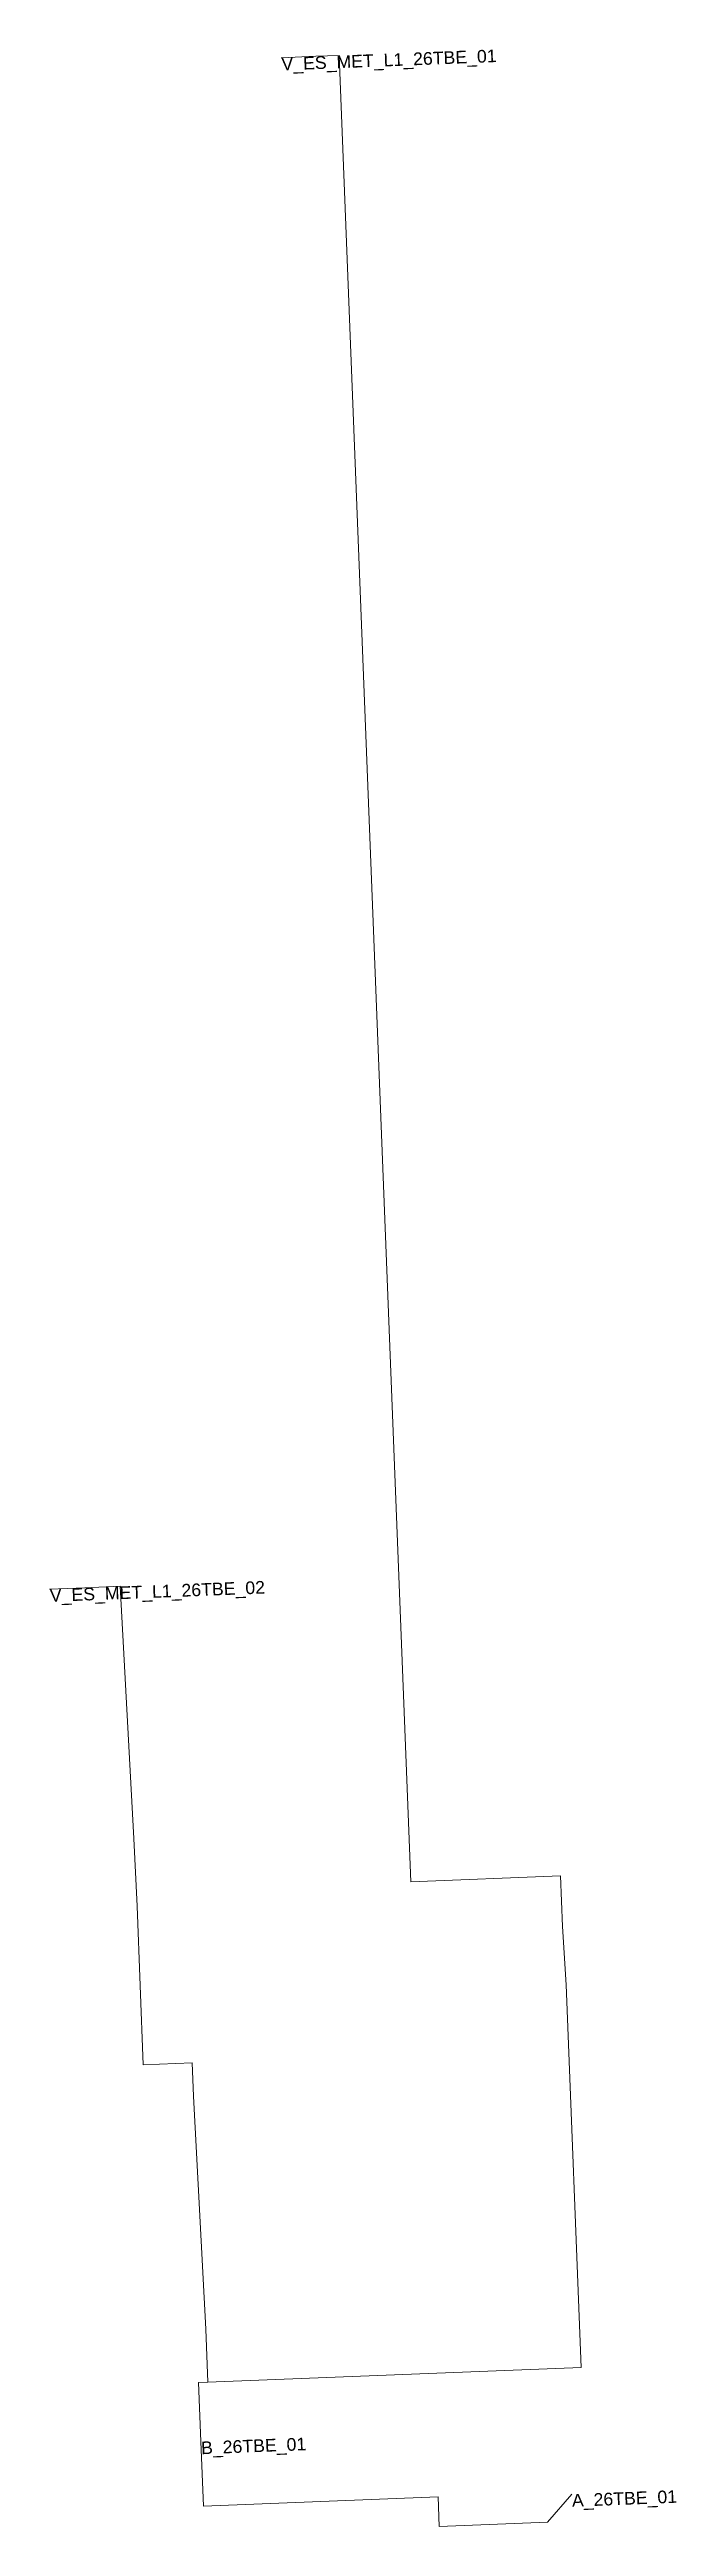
# Model space of a CAD drawing. Header units: metres. Extents: x 432389 to 432413.8, y 4588205.6 to 4588303.5.
import ezdxf
from ezdxf.enums import TextEntityAlignment as Align

# ---------------------------------------------------------------- set-up
doc = ezdxf.new("R2010")
doc.units = ezdxf.units.M
doc.header["$MEASUREMENT"] = 0
for name, color, linetype, lineweight, true_color in [('01_A_AccesTren_t', 40, 'Continuous', 0, 0xffd600), ('01_C_AccesExt_t', 251, 'Continuous', 0, 0x646464), ('01_I_Ascensor_l', 251, 'Continuous', 0, 0x646464), ('01_I_BarreraTarifaria_t', 251, 'Continuous', 0, 0x646464), ('01_I_Horitzontal_l', 251, 'Continuous', 0, 0x646464), ('01_I_Rampa_l', 251, 'Continuous', 0, 0x646464), ('01_I_RampaD_l', 251, 'Continuous', 0, 0x646464)]:
    doc.layers.add(name, color=color, linetype=linetype, lineweight=lineweight, true_color=true_color)
doc.styles.add('Style-Arial', font='arial.ttf')

msp = doc.modelspace()

# ---------------------------------------------------------------- linework, layer by layer
at = {"layer": '01_I_Ascensor_l'}
for p, q in [((432392.472283, 4588230.100717, -10), (432392.342232, 4588232.777447, -30)), ((432409.413406, 4588227.003663, -10), (432409.265923, 4588229.305168, -30)), ((432408.674244, 4588205.763635, -10), (432409.633754, 4588206.87213))]:
    msp.add_line(p, q, dxfattribs=at)
at = {"layer": '01_I_Horitzontal_l'}
msp.add_line((432395.271214, 4588211.303716, -10), (432395.189454, 4588213.388825, -10), dxfattribs=at)
at = {"layer": '01_I_Horitzontal_l', "flags": 128}
for points, elevation in [([(432409.265923, 4588229.305168), (432409.18765, 4588231.301349), (432403.281242, 4588231.069749), (432400.451478, 4588303.236336), (432399.533968, 4588303.200359)], -30), ([(432392.342232, 4588232.777447), (432391.80908, 4588242.753252), (432390.41237, 4588242.690805)], -30), ([(432394.69885, 4588222.598768), (432394.647104, 4588223.918418), (432392.717667, 4588223.842762), (432392.472283, 4588230.100717)], -10), ([(432395.271214, 4588211.303716), (432410.006369, 4588211.881504), (432409.413406, 4588227.003663)], -10), ([(432394.988569, 4588208.948147), (432394.89678, 4588211.289033), (432395.271214, 4588211.303716)], -10), ([(432408.674244, 4588205.763635), (432404.404753, 4588205.596222), (432404.358245, 4588206.77017), (432395.089402, 4588206.402964), (432394.988569, 4588208.948147)], -10)]:
    msp.add_lwpolyline(points, dxfattribs=dict(at, elevation=elevation))
at = {"layer": '01_I_Rampa_l'}
for p, q in [((432399.533968, 4588303.200359, -30), (432398.162148, 4588303.140889, -30)), ((432395.189454, 4588213.388825, -10), (432394.69885, 4588222.598768, -10))]:
    msp.add_line(p, q, dxfattribs=at)
at = {"layer": '01_I_RampaD_l'}
msp.add_line((432390.41237, 4588242.690805, -30), (432389.015659, 4588242.628358, -30), dxfattribs=at)

# ---------------------------------------------------------------- texts
at = {"layer": '01_A_AccesTren_t', "style": 'Style-Arial'}
for s, p in [('V_ES_MET_L1_26TBE_01', (432398.162148, 4588303.140889, -30)), ('V_ES_MET_L1_26TBE_02', (432389.015659, 4588242.628358, -30))]:
    msp.add_text(s, height=0.5, rotation=2.245506, dxfattribs=at).set_placement(p, align=Align.TOP_LEFT)
at = {"layer": '01_C_AccesExt_t', "style": 'Style-Arial'}
msp.add_text('A_26TBE_01', height=0.5, rotation=2.245506, dxfattribs=at).set_placement((432409.633754, 4588206.87213), align=Align.TOP_LEFT)
at = {"layer": '01_I_BarreraTarifaria_t', "style": 'Style-Arial'}
msp.add_text('B_26TBE_01', height=0.5, rotation=2.245506, dxfattribs=at).set_placement((432394.988569, 4588208.948147, -10), align=Align.TOP_LEFT)

doc.saveas('drawing.dxf')
